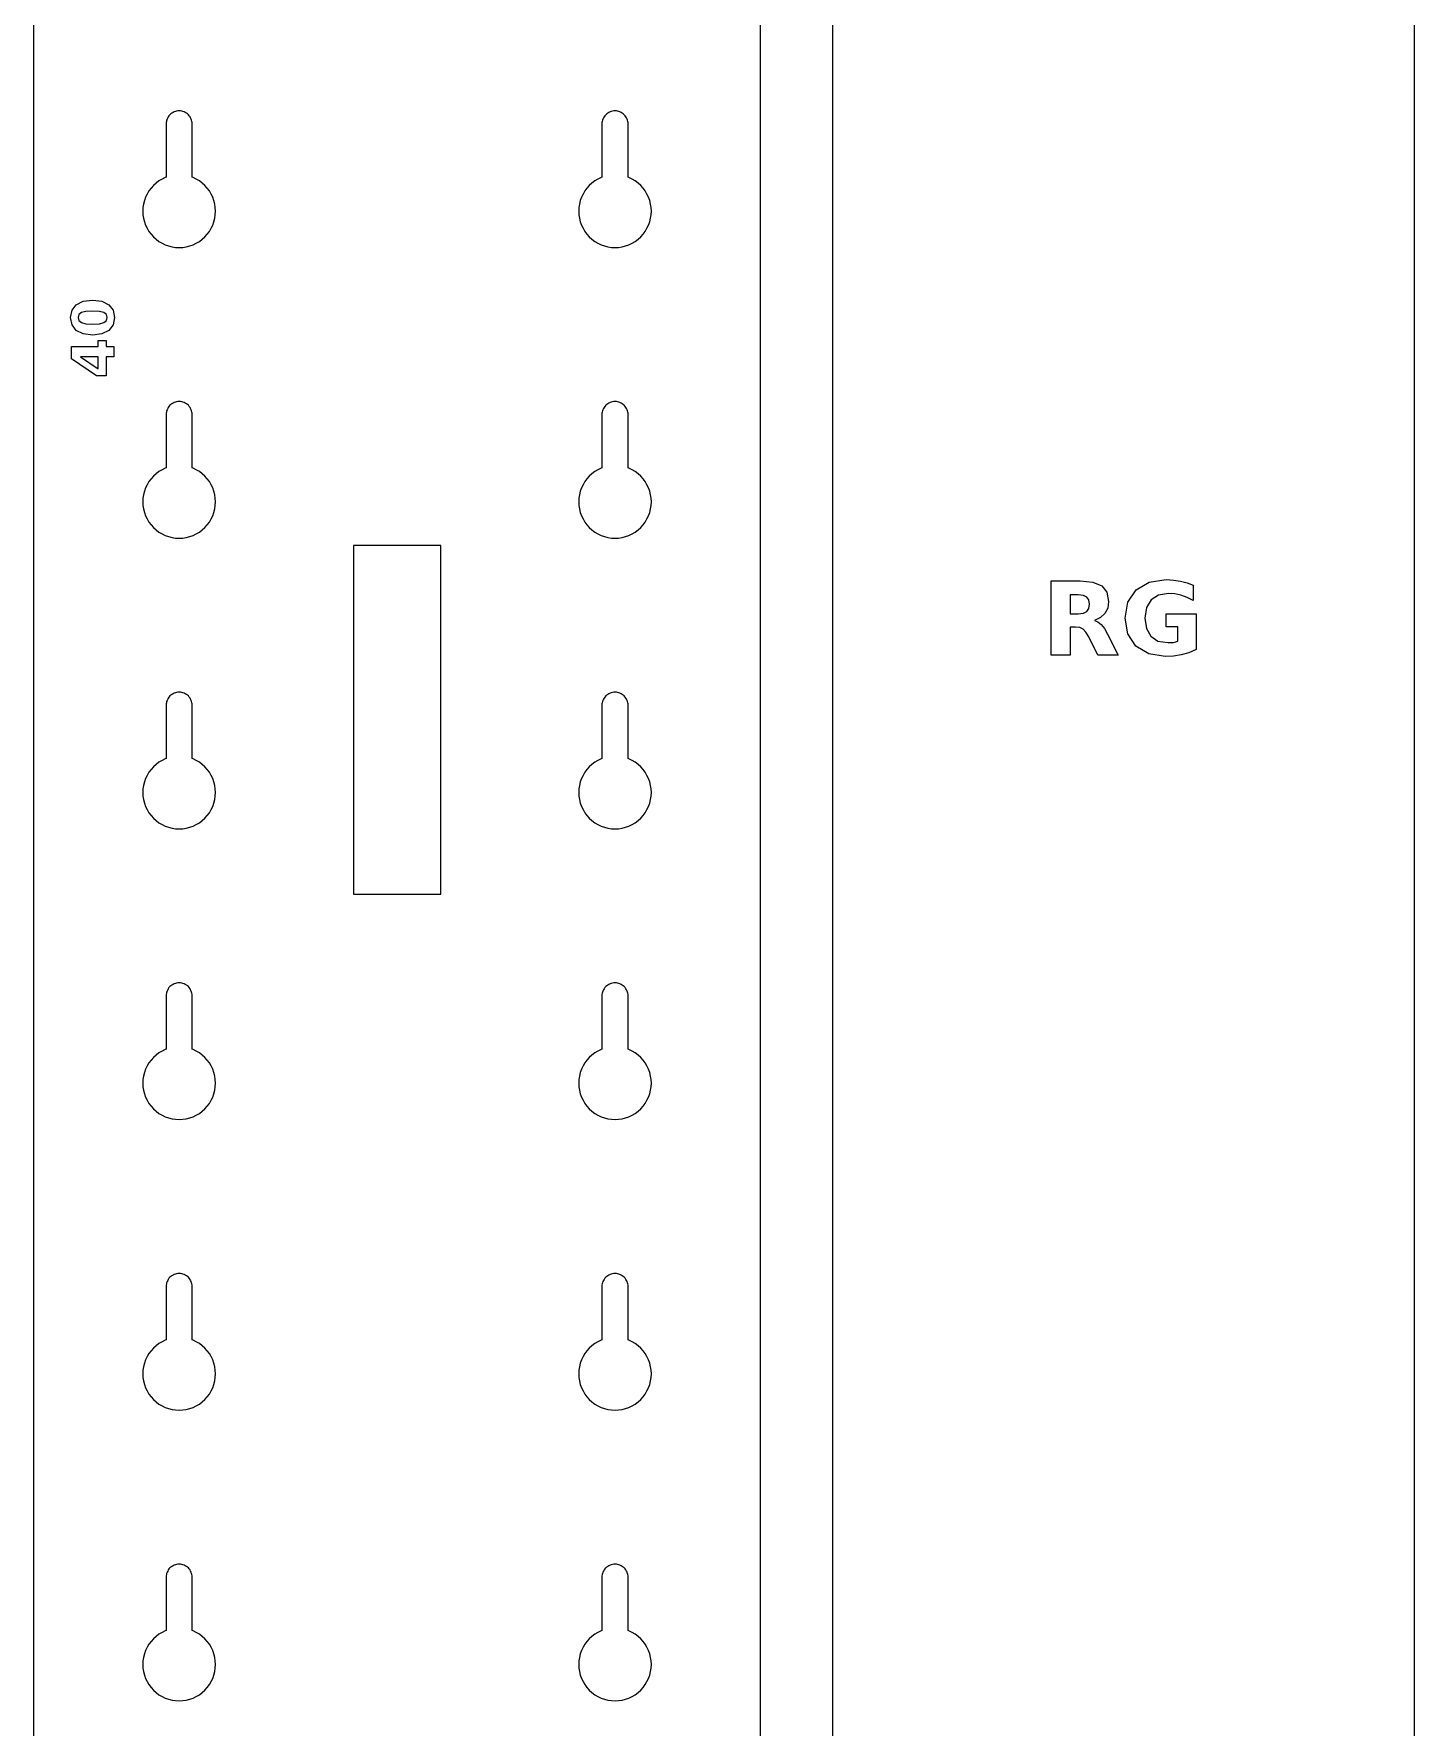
# Model space of a CAD drawing. Header units: millimetres. Extents: x 12 to 1278, y 12 to 884.
# Drawn here: x 1183.5 to 1278.5, y 334.2 to 450.7 of the extents above; entities that cross this region are included whole.
import ezdxf

# ---------------------------------------------------------------- set-up
doc = ezdxf.new("R2010")
doc.units = ezdxf.units.MM
doc.layers.add('CUT', color=1, linetype='Continuous')
doc.layers.add('ENGRAVE', color=5, linetype='Continuous')

msp = doc.modelspace()

# ---------------------------------------------------------------- linework, layer by layer
at = {"layer": 'CUT', "color": 1}
for points in [[(1243.5, 12.5), (1243.5, 40.5), (1238.5, 40.5), (1238.5, 780.5), (1243.5, 780.5), (1243.5, 808.5), (1273.5, 808.5), (1273.5, 780.5), (1278.5, 780.5), (1278.5, 40.5), (1273.5, 40.5), (1273.5, 12.5)], [(1188.5, 12.5), (1188.5, 18.5), (1183.5, 18.5), (1183.5, 758.5), (1188.5, 758.5), (1188.5, 764.5), (1228.5, 764.5), (1228.5, 758.5), (1233.5, 758.5), (1233.5, 18.5), (1228.5, 18.5), (1228.5, 12.5)], [(1195.43, 440.09), (1195.27, 440.27), (1195.09, 440.43), (1194.89, 440.58), (1194.68, 440.7), (1194.46, 440.81), (1194.4, 440.83), (1194.4, 444.5), (1194.4, 444.59), (1194.38, 444.68), (1194.36, 444.76), (1194.33, 444.84), (1194.29, 444.92), (1194.25, 445), (1194.2, 445.07), (1194.14, 445.14), (1194.07, 445.2), (1194, 445.25), (1193.92, 445.29), (1193.84, 445.33), (1193.76, 445.36), (1193.68, 445.38), (1193.59, 445.4), (1193.5, 445.4), (1193.41, 445.4), (1193.32, 445.38), (1193.24, 445.36), (1193.16, 445.33), (1193.08, 445.29), (1193, 445.25), (1192.93, 445.2), (1192.86, 445.14), (1192.8, 445.07), (1192.75, 445), (1192.71, 444.92), (1192.67, 444.84), (1192.64, 444.76), (1192.62, 444.68), (1192.6, 444.59), (1192.6, 444.5), (1192.6, 440.83), (1192.54, 440.81), (1192.32, 440.7), (1192.11, 440.58), (1191.91, 440.43), (1191.73, 440.27), (1191.57, 440.09), (1191.42, 439.89), (1191.3, 439.68), (1191.19, 439.46), (1191.11, 439.23), (1191.05, 438.99), (1191.01, 438.75), (1191, 438.5), (1191.01, 438.25), (1191.05, 438.01), (1191.11, 437.77), (1191.19, 437.54), (1191.3, 437.32), (1191.42, 437.11), (1191.57, 436.91), (1191.73, 436.73), (1191.91, 436.57), (1192.11, 436.42), (1192.32, 436.3), (1192.54, 436.19), (1192.77, 436.11), (1193.01, 436.05), (1193.25, 436.01), (1193.5, 436), (1193.75, 436.01), (1193.99, 436.05), (1194.23, 436.11), (1194.46, 436.19), (1194.68, 436.3), (1194.89, 436.42), (1195.09, 436.57), (1195.27, 436.73), (1195.43, 436.91), (1195.58, 437.11), (1195.7, 437.32), (1195.81, 437.54), (1195.89, 437.77), (1195.95, 438.01), (1195.99, 438.25), (1196, 438.5), (1195.99, 438.75), (1195.95, 438.99), (1195.89, 439.23), (1195.81, 439.46), (1195.7, 439.68), (1195.58, 439.89)], [(1225.58, 439.89), (1225.43, 440.09), (1225.27, 440.27), (1225.09, 440.43), (1224.89, 440.58), (1224.68, 440.7), (1224.46, 440.81), (1224.4, 440.83), (1224.4, 444.5), (1224.4, 444.59), (1224.38, 444.68), (1224.36, 444.76), (1224.33, 444.84), (1224.29, 444.92), (1224.25, 445), (1224.2, 445.07), (1224.14, 445.14), (1224.07, 445.2), (1224, 445.25), (1223.92, 445.29), (1223.84, 445.33), (1223.76, 445.36), (1223.68, 445.38), (1223.59, 445.4), (1223.5, 445.4), (1223.41, 445.4), (1223.32, 445.38), (1223.24, 445.36), (1223.16, 445.33), (1223.08, 445.29), (1223, 445.25), (1222.93, 445.2), (1222.86, 445.14), (1222.8, 445.07), (1222.75, 445), (1222.71, 444.92), (1222.67, 444.84), (1222.64, 444.76), (1222.62, 444.68), (1222.6, 444.59), (1222.6, 444.5), (1222.6, 440.83), (1222.54, 440.81), (1222.32, 440.7), (1222.11, 440.58), (1221.91, 440.43), (1221.73, 440.27), (1221.57, 440.09), (1221.42, 439.89), (1221.3, 439.68), (1221.19, 439.46), (1221.11, 439.23), (1221.05, 438.99), (1221.01, 438.75), (1221, 438.5), (1221.01, 438.25), (1221.05, 438.01), (1221.11, 437.77), (1221.19, 437.54), (1221.3, 437.32), (1221.42, 437.11), (1221.57, 436.91), (1221.73, 436.73), (1221.91, 436.57), (1222.11, 436.42), (1222.32, 436.3), (1222.54, 436.19), (1222.77, 436.11), (1223.01, 436.05), (1223.25, 436.01), (1223.5, 436), (1223.75, 436.01), (1223.99, 436.05), (1224.23, 436.11), (1224.46, 436.19), (1224.68, 436.3), (1224.89, 436.42), (1225.09, 436.57), (1225.27, 436.73), (1225.43, 436.91), (1225.58, 437.11), (1225.7, 437.32), (1225.81, 437.54), (1225.89, 437.77), (1225.95, 438.01), (1225.99, 438.25), (1226, 438.5), (1225.99, 438.75), (1225.95, 438.99), (1225.89, 439.23), (1225.81, 439.46), (1225.7, 439.68)], [(1195.43, 420.09), (1195.27, 420.27), (1195.09, 420.43), (1194.89, 420.58), (1194.68, 420.7), (1194.46, 420.81), (1194.4, 420.83), (1194.4, 424.5), (1194.4, 424.59), (1194.38, 424.68), (1194.36, 424.76), (1194.33, 424.84), (1194.29, 424.92), (1194.25, 425), (1194.2, 425.07), (1194.14, 425.14), (1194.07, 425.2), (1194, 425.25), (1193.92, 425.29), (1193.84, 425.33), (1193.76, 425.36), (1193.68, 425.38), (1193.59, 425.4), (1193.5, 425.4), (1193.41, 425.4), (1193.32, 425.38), (1193.24, 425.36), (1193.16, 425.33), (1193.08, 425.29), (1193, 425.25), (1192.93, 425.2), (1192.86, 425.14), (1192.8, 425.07), (1192.75, 425), (1192.71, 424.92), (1192.67, 424.84), (1192.64, 424.76), (1192.62, 424.68), (1192.6, 424.59), (1192.6, 424.5), (1192.6, 420.83), (1192.54, 420.81), (1192.32, 420.7), (1192.11, 420.58), (1191.91, 420.43), (1191.73, 420.27), (1191.57, 420.09), (1191.42, 419.89), (1191.3, 419.68), (1191.19, 419.46), (1191.11, 419.23), (1191.05, 418.99), (1191.01, 418.75), (1191, 418.5), (1191.01, 418.25), (1191.05, 418.01), (1191.11, 417.77), (1191.19, 417.54), (1191.3, 417.32), (1191.42, 417.11), (1191.57, 416.91), (1191.73, 416.73), (1191.91, 416.57), (1192.11, 416.42), (1192.32, 416.3), (1192.54, 416.19), (1192.77, 416.11), (1193.01, 416.05), (1193.25, 416.01), (1193.5, 416), (1193.75, 416.01), (1193.99, 416.05), (1194.23, 416.11), (1194.46, 416.19), (1194.68, 416.3), (1194.89, 416.42), (1195.09, 416.57), (1195.27, 416.73), (1195.43, 416.91), (1195.58, 417.11), (1195.7, 417.32), (1195.81, 417.54), (1195.89, 417.77), (1195.95, 418.01), (1195.99, 418.25), (1196, 418.5), (1195.99, 418.75), (1195.95, 418.99), (1195.89, 419.23), (1195.81, 419.46), (1195.7, 419.68), (1195.58, 419.89)], [(1225.58, 419.89), (1225.43, 420.09), (1225.27, 420.27), (1225.09, 420.43), (1224.89, 420.58), (1224.68, 420.7), (1224.46, 420.81), (1224.4, 420.83), (1224.4, 424.5), (1224.4, 424.59), (1224.38, 424.68), (1224.36, 424.76), (1224.33, 424.84), (1224.29, 424.92), (1224.25, 425), (1224.2, 425.07), (1224.14, 425.14), (1224.07, 425.2), (1224, 425.25), (1223.92, 425.29), (1223.84, 425.33), (1223.76, 425.36), (1223.68, 425.38), (1223.59, 425.4), (1223.5, 425.4), (1223.41, 425.4), (1223.32, 425.38), (1223.24, 425.36), (1223.16, 425.33), (1223.08, 425.29), (1223, 425.25), (1222.93, 425.2), (1222.86, 425.14), (1222.8, 425.07), (1222.75, 425), (1222.71, 424.92), (1222.67, 424.84), (1222.64, 424.76), (1222.62, 424.68), (1222.6, 424.59), (1222.6, 424.5), (1222.6, 420.83), (1222.54, 420.81), (1222.32, 420.7), (1222.11, 420.58), (1221.91, 420.43), (1221.73, 420.27), (1221.57, 420.09), (1221.42, 419.89), (1221.3, 419.68), (1221.19, 419.46), (1221.11, 419.23), (1221.05, 418.99), (1221.01, 418.75), (1221, 418.5), (1221.01, 418.25), (1221.05, 418.01), (1221.11, 417.77), (1221.19, 417.54), (1221.3, 417.32), (1221.42, 417.11), (1221.57, 416.91), (1221.73, 416.73), (1221.91, 416.57), (1222.11, 416.42), (1222.32, 416.3), (1222.54, 416.19), (1222.77, 416.11), (1223.01, 416.05), (1223.25, 416.01), (1223.5, 416), (1223.75, 416.01), (1223.99, 416.05), (1224.23, 416.11), (1224.46, 416.19), (1224.68, 416.3), (1224.89, 416.42), (1225.09, 416.57), (1225.27, 416.73), (1225.43, 416.91), (1225.58, 417.11), (1225.7, 417.32), (1225.81, 417.54), (1225.89, 417.77), (1225.95, 418.01), (1225.99, 418.25), (1226, 418.5), (1225.99, 418.75), (1225.95, 418.99), (1225.89, 419.23), (1225.81, 419.46), (1225.7, 419.68)], [(1205.5, 391.5), (1211.5, 391.5), (1211.5, 415.5), (1205.5, 415.5)], [(1195.58, 399.89), (1195.43, 400.09), (1195.27, 400.27), (1195.09, 400.43), (1194.89, 400.58), (1194.68, 400.7), (1194.46, 400.81), (1194.4, 400.83), (1194.4, 404.5), (1194.4, 404.59), (1194.38, 404.68), (1194.36, 404.76), (1194.33, 404.84), (1194.29, 404.92), (1194.25, 405), (1194.2, 405.07), (1194.14, 405.14), (1194.07, 405.2), (1194, 405.25), (1193.92, 405.29), (1193.84, 405.33), (1193.76, 405.36), (1193.68, 405.38), (1193.59, 405.4), (1193.5, 405.4), (1193.41, 405.4), (1193.32, 405.38), (1193.24, 405.36), (1193.16, 405.33), (1193.08, 405.29), (1193, 405.25), (1192.93, 405.2), (1192.86, 405.14), (1192.8, 405.07), (1192.75, 405), (1192.71, 404.92), (1192.67, 404.84), (1192.64, 404.76), (1192.62, 404.68), (1192.6, 404.59), (1192.6, 404.5), (1192.6, 400.83), (1192.54, 400.81), (1192.32, 400.7), (1192.11, 400.58), (1191.91, 400.43), (1191.73, 400.27), (1191.57, 400.09), (1191.42, 399.89), (1191.3, 399.68), (1191.19, 399.46), (1191.11, 399.23), (1191.05, 398.99), (1191.01, 398.75), (1191, 398.5), (1191.01, 398.25), (1191.05, 398.01), (1191.11, 397.77), (1191.19, 397.54), (1191.3, 397.32), (1191.42, 397.11), (1191.57, 396.91), (1191.73, 396.73), (1191.91, 396.57), (1192.11, 396.42), (1192.32, 396.3), (1192.54, 396.19), (1192.77, 396.11), (1193.01, 396.05), (1193.25, 396.01), (1193.5, 396), (1193.75, 396.01), (1193.99, 396.05), (1194.23, 396.11), (1194.46, 396.19), (1194.68, 396.3), (1194.89, 396.42), (1195.09, 396.57), (1195.27, 396.73), (1195.43, 396.91), (1195.58, 397.11), (1195.7, 397.32), (1195.81, 397.54), (1195.89, 397.77), (1195.95, 398.01), (1195.99, 398.25), (1196, 398.5), (1195.99, 398.75), (1195.95, 398.99), (1195.89, 399.23), (1195.81, 399.46), (1195.7, 399.68)], [(1225.43, 400.09), (1225.27, 400.27), (1225.09, 400.43), (1224.89, 400.58), (1224.68, 400.7), (1224.46, 400.81), (1224.4, 400.83), (1224.4, 404.5), (1224.4, 404.59), (1224.38, 404.68), (1224.36, 404.76), (1224.33, 404.84), (1224.29, 404.92), (1224.25, 405), (1224.2, 405.07), (1224.14, 405.14), (1224.07, 405.2), (1224, 405.25), (1223.92, 405.29), (1223.84, 405.33), (1223.76, 405.36), (1223.68, 405.38), (1223.59, 405.4), (1223.5, 405.4), (1223.41, 405.4), (1223.32, 405.38), (1223.24, 405.36), (1223.16, 405.33), (1223.08, 405.29), (1223, 405.25), (1222.93, 405.2), (1222.86, 405.14), (1222.8, 405.07), (1222.75, 405), (1222.71, 404.92), (1222.67, 404.84), (1222.64, 404.76), (1222.62, 404.68), (1222.6, 404.59), (1222.6, 404.5), (1222.6, 400.83), (1222.54, 400.81), (1222.32, 400.7), (1222.11, 400.58), (1221.91, 400.43), (1221.73, 400.27), (1221.57, 400.09), (1221.42, 399.89), (1221.3, 399.68), (1221.19, 399.46), (1221.11, 399.23), (1221.05, 398.99), (1221.01, 398.75), (1221, 398.5), (1221.01, 398.25), (1221.05, 398.01), (1221.11, 397.77), (1221.19, 397.54), (1221.3, 397.32), (1221.42, 397.11), (1221.57, 396.91), (1221.73, 396.73), (1221.91, 396.57), (1222.11, 396.42), (1222.32, 396.3), (1222.54, 396.19), (1222.77, 396.11), (1223.01, 396.05), (1223.25, 396.01), (1223.5, 396), (1223.75, 396.01), (1223.99, 396.05), (1224.23, 396.11), (1224.46, 396.19), (1224.68, 396.3), (1224.89, 396.42), (1225.09, 396.57), (1225.27, 396.73), (1225.43, 396.91), (1225.58, 397.11), (1225.7, 397.32), (1225.81, 397.54), (1225.89, 397.77), (1225.95, 398.01), (1225.99, 398.25), (1226, 398.5), (1225.99, 398.75), (1225.95, 398.99), (1225.89, 399.23), (1225.81, 399.46), (1225.7, 399.68), (1225.58, 399.89)], [(1195.58, 379.89), (1195.43, 380.09), (1195.27, 380.27), (1195.09, 380.43), (1194.89, 380.58), (1194.68, 380.7), (1194.46, 380.81), (1194.4, 380.83), (1194.4, 384.5), (1194.4, 384.59), (1194.38, 384.68), (1194.36, 384.76), (1194.33, 384.84), (1194.29, 384.92), (1194.25, 385), (1194.2, 385.07), (1194.14, 385.14), (1194.07, 385.2), (1194, 385.25), (1193.92, 385.29), (1193.84, 385.33), (1193.76, 385.36), (1193.68, 385.38), (1193.59, 385.4), (1193.5, 385.4), (1193.41, 385.4), (1193.32, 385.38), (1193.24, 385.36), (1193.16, 385.33), (1193.08, 385.29), (1193, 385.25), (1192.93, 385.2), (1192.86, 385.14), (1192.8, 385.07), (1192.75, 385), (1192.71, 384.92), (1192.67, 384.84), (1192.64, 384.76), (1192.62, 384.68), (1192.6, 384.59), (1192.6, 384.5), (1192.6, 380.83), (1192.54, 380.81), (1192.32, 380.7), (1192.11, 380.58), (1191.91, 380.43), (1191.73, 380.27), (1191.57, 380.09), (1191.42, 379.89), (1191.3, 379.68), (1191.19, 379.46), (1191.11, 379.23), (1191.05, 378.99), (1191.01, 378.75), (1191, 378.5), (1191.01, 378.25), (1191.05, 378.01), (1191.11, 377.77), (1191.19, 377.54), (1191.3, 377.32), (1191.42, 377.11), (1191.57, 376.91), (1191.73, 376.73), (1191.91, 376.57), (1192.11, 376.42), (1192.32, 376.3), (1192.54, 376.19), (1192.77, 376.11), (1193.01, 376.05), (1193.25, 376.01), (1193.5, 376), (1193.75, 376.01), (1193.99, 376.05), (1194.23, 376.11), (1194.46, 376.19), (1194.68, 376.3), (1194.89, 376.42), (1195.09, 376.57), (1195.27, 376.73), (1195.43, 376.91), (1195.58, 377.11), (1195.7, 377.32), (1195.81, 377.54), (1195.89, 377.77), (1195.95, 378.01), (1195.99, 378.25), (1196, 378.5), (1195.99, 378.75), (1195.95, 378.99), (1195.89, 379.23), (1195.81, 379.46), (1195.7, 379.68)], [(1225.43, 380.09), (1225.27, 380.27), (1225.09, 380.43), (1224.89, 380.58), (1224.68, 380.7), (1224.46, 380.81), (1224.4, 380.83), (1224.4, 384.5), (1224.4, 384.59), (1224.38, 384.68), (1224.36, 384.76), (1224.33, 384.84), (1224.29, 384.92), (1224.25, 385), (1224.2, 385.07), (1224.14, 385.14), (1224.07, 385.2), (1224, 385.25), (1223.92, 385.29), (1223.84, 385.33), (1223.76, 385.36), (1223.68, 385.38), (1223.59, 385.4), (1223.5, 385.4), (1223.41, 385.4), (1223.32, 385.38), (1223.24, 385.36), (1223.16, 385.33), (1223.08, 385.29), (1223, 385.25), (1222.93, 385.2), (1222.86, 385.14), (1222.8, 385.07), (1222.75, 385), (1222.71, 384.92), (1222.67, 384.84), (1222.64, 384.76), (1222.62, 384.68), (1222.6, 384.59), (1222.6, 384.5), (1222.6, 380.83), (1222.54, 380.81), (1222.32, 380.7), (1222.11, 380.58), (1221.91, 380.43), (1221.73, 380.27), (1221.57, 380.09), (1221.42, 379.89), (1221.3, 379.68), (1221.19, 379.46), (1221.11, 379.23), (1221.05, 378.99), (1221.01, 378.75), (1221, 378.5), (1221.01, 378.25), (1221.05, 378.01), (1221.11, 377.77), (1221.19, 377.54), (1221.3, 377.32), (1221.42, 377.11), (1221.57, 376.91), (1221.73, 376.73), (1221.91, 376.57), (1222.11, 376.42), (1222.32, 376.3), (1222.54, 376.19), (1222.77, 376.11), (1223.01, 376.05), (1223.25, 376.01), (1223.5, 376), (1223.75, 376.01), (1223.99, 376.05), (1224.23, 376.11), (1224.46, 376.19), (1224.68, 376.3), (1224.89, 376.42), (1225.09, 376.57), (1225.27, 376.73), (1225.43, 376.91), (1225.58, 377.11), (1225.7, 377.32), (1225.81, 377.54), (1225.89, 377.77), (1225.95, 378.01), (1225.99, 378.25), (1226, 378.5), (1225.99, 378.75), (1225.95, 378.99), (1225.89, 379.23), (1225.81, 379.46), (1225.7, 379.68), (1225.58, 379.89)], [(1195.43, 360.09), (1195.27, 360.27), (1195.09, 360.43), (1194.89, 360.58), (1194.68, 360.7), (1194.46, 360.81), (1194.4, 360.83), (1194.4, 364.5), (1194.4, 364.59), (1194.38, 364.68), (1194.36, 364.76), (1194.33, 364.84), (1194.29, 364.92), (1194.25, 365), (1194.2, 365.07), (1194.14, 365.14), (1194.07, 365.2), (1194, 365.25), (1193.92, 365.29), (1193.84, 365.33), (1193.76, 365.36), (1193.68, 365.38), (1193.59, 365.4), (1193.5, 365.4), (1193.41, 365.4), (1193.32, 365.38), (1193.24, 365.36), (1193.16, 365.33), (1193.08, 365.29), (1193, 365.25), (1192.93, 365.2), (1192.86, 365.14), (1192.8, 365.07), (1192.75, 365), (1192.71, 364.92), (1192.67, 364.84), (1192.64, 364.76), (1192.62, 364.68), (1192.6, 364.59), (1192.6, 364.5), (1192.6, 360.83), (1192.54, 360.81), (1192.32, 360.7), (1192.11, 360.58), (1191.91, 360.43), (1191.73, 360.27), (1191.57, 360.09), (1191.42, 359.89), (1191.3, 359.68), (1191.19, 359.46), (1191.11, 359.23), (1191.05, 358.99), (1191.01, 358.75), (1191, 358.5), (1191.01, 358.25), (1191.05, 358.01), (1191.11, 357.77), (1191.19, 357.54), (1191.3, 357.32), (1191.42, 357.11), (1191.57, 356.91), (1191.73, 356.73), (1191.91, 356.57), (1192.11, 356.42), (1192.32, 356.3), (1192.54, 356.19), (1192.77, 356.11), (1193.01, 356.05), (1193.25, 356.01), (1193.5, 356), (1193.75, 356.01), (1193.99, 356.05), (1194.23, 356.11), (1194.46, 356.19), (1194.68, 356.3), (1194.89, 356.42), (1195.09, 356.57), (1195.27, 356.73), (1195.43, 356.91), (1195.58, 357.11), (1195.7, 357.32), (1195.81, 357.54), (1195.89, 357.77), (1195.95, 358.01), (1195.99, 358.25), (1196, 358.5), (1195.99, 358.75), (1195.95, 358.99), (1195.89, 359.23), (1195.81, 359.46), (1195.7, 359.68), (1195.58, 359.89)], [(1225.43, 360.09), (1225.27, 360.27), (1225.09, 360.43), (1224.89, 360.58), (1224.68, 360.7), (1224.46, 360.81), (1224.4, 360.83), (1224.4, 364.5), (1224.4, 364.59), (1224.38, 364.68), (1224.36, 364.76), (1224.33, 364.84), (1224.29, 364.92), (1224.25, 365), (1224.2, 365.07), (1224.14, 365.14), (1224.07, 365.2), (1224, 365.25), (1223.92, 365.29), (1223.84, 365.33), (1223.76, 365.36), (1223.68, 365.38), (1223.59, 365.4), (1223.5, 365.4), (1223.41, 365.4), (1223.32, 365.38), (1223.24, 365.36), (1223.16, 365.33), (1223.08, 365.29), (1223, 365.25), (1222.93, 365.2), (1222.86, 365.14), (1222.8, 365.07), (1222.75, 365), (1222.71, 364.92), (1222.67, 364.84), (1222.64, 364.76), (1222.62, 364.68), (1222.6, 364.59), (1222.6, 364.5), (1222.6, 360.83), (1222.54, 360.81), (1222.32, 360.7), (1222.11, 360.58), (1221.91, 360.43), (1221.73, 360.27), (1221.57, 360.09), (1221.42, 359.89), (1221.3, 359.68), (1221.19, 359.46), (1221.11, 359.23), (1221.05, 358.99), (1221.01, 358.75), (1221, 358.5), (1221.01, 358.25), (1221.05, 358.01), (1221.11, 357.77), (1221.19, 357.54), (1221.3, 357.32), (1221.42, 357.11), (1221.57, 356.91), (1221.73, 356.73), (1221.91, 356.57), (1222.11, 356.42), (1222.32, 356.3), (1222.54, 356.19), (1222.77, 356.11), (1223.01, 356.05), (1223.25, 356.01), (1223.5, 356), (1223.75, 356.01), (1223.99, 356.05), (1224.23, 356.11), (1224.46, 356.19), (1224.68, 356.3), (1224.89, 356.42), (1225.09, 356.57), (1225.27, 356.73), (1225.43, 356.91), (1225.58, 357.11), (1225.7, 357.32), (1225.81, 357.54), (1225.89, 357.77), (1225.95, 358.01), (1225.99, 358.25), (1226, 358.5), (1225.99, 358.75), (1225.95, 358.99), (1225.89, 359.23), (1225.81, 359.46), (1225.7, 359.68), (1225.58, 359.89)], [(1195.43, 340.09), (1195.27, 340.27), (1195.09, 340.43), (1194.89, 340.58), (1194.68, 340.7), (1194.46, 340.81), (1194.4, 340.83), (1194.4, 344.5), (1194.4, 344.59), (1194.38, 344.68), (1194.36, 344.76), (1194.33, 344.84), (1194.29, 344.92), (1194.25, 345), (1194.2, 345.07), (1194.14, 345.14), (1194.07, 345.2), (1194, 345.25), (1193.92, 345.29), (1193.84, 345.33), (1193.76, 345.36), (1193.68, 345.38), (1193.59, 345.4), (1193.5, 345.4), (1193.41, 345.4), (1193.32, 345.38), (1193.24, 345.36), (1193.16, 345.33), (1193.08, 345.29), (1193, 345.25), (1192.93, 345.2), (1192.86, 345.14), (1192.8, 345.07), (1192.75, 345), (1192.71, 344.92), (1192.67, 344.84), (1192.64, 344.76), (1192.62, 344.68), (1192.6, 344.59), (1192.6, 344.5), (1192.6, 340.83), (1192.54, 340.81), (1192.32, 340.7), (1192.11, 340.58), (1191.91, 340.43), (1191.73, 340.27), (1191.57, 340.09), (1191.42, 339.89), (1191.3, 339.68), (1191.19, 339.46), (1191.11, 339.23), (1191.05, 338.99), (1191.01, 338.75), (1191, 338.5), (1191.01, 338.25), (1191.05, 338.01), (1191.11, 337.77), (1191.19, 337.54), (1191.3, 337.32), (1191.42, 337.11), (1191.57, 336.91), (1191.73, 336.73), (1191.91, 336.57), (1192.11, 336.42), (1192.32, 336.3), (1192.54, 336.19), (1192.77, 336.11), (1193.01, 336.05), (1193.25, 336.01), (1193.5, 336), (1193.75, 336.01), (1193.99, 336.05), (1194.23, 336.11), (1194.46, 336.19), (1194.68, 336.3), (1194.89, 336.42), (1195.09, 336.57), (1195.27, 336.73), (1195.43, 336.91), (1195.58, 337.11), (1195.7, 337.32), (1195.81, 337.54), (1195.89, 337.77), (1195.95, 338.01), (1195.99, 338.25), (1196, 338.5), (1195.99, 338.75), (1195.95, 338.99), (1195.89, 339.23), (1195.81, 339.46), (1195.7, 339.68), (1195.58, 339.89)], [(1225.58, 339.89), (1225.43, 340.09), (1225.27, 340.27), (1225.09, 340.43), (1224.89, 340.58), (1224.68, 340.7), (1224.46, 340.81), (1224.4, 340.83), (1224.4, 344.5), (1224.4, 344.59), (1224.38, 344.68), (1224.36, 344.76), (1224.33, 344.84), (1224.29, 344.92), (1224.25, 345), (1224.2, 345.07), (1224.14, 345.14), (1224.07, 345.2), (1224, 345.25), (1223.92, 345.29), (1223.84, 345.33), (1223.76, 345.36), (1223.68, 345.38), (1223.59, 345.4), (1223.5, 345.4), (1223.41, 345.4), (1223.32, 345.38), (1223.24, 345.36), (1223.16, 345.33), (1223.08, 345.29), (1223, 345.25), (1222.93, 345.2), (1222.86, 345.14), (1222.8, 345.07), (1222.75, 345), (1222.71, 344.92), (1222.67, 344.84), (1222.64, 344.76), (1222.62, 344.68), (1222.6, 344.59), (1222.6, 344.5), (1222.6, 340.83), (1222.54, 340.81), (1222.32, 340.7), (1222.11, 340.58), (1221.91, 340.43), (1221.73, 340.27), (1221.57, 340.09), (1221.42, 339.89), (1221.3, 339.68), (1221.19, 339.46), (1221.11, 339.23), (1221.05, 338.99), (1221.01, 338.75), (1221, 338.5), (1221.01, 338.25), (1221.05, 338.01), (1221.11, 337.77), (1221.19, 337.54), (1221.3, 337.32), (1221.42, 337.11), (1221.57, 336.91), (1221.73, 336.73), (1221.91, 336.57), (1222.11, 336.42), (1222.32, 336.3), (1222.54, 336.19), (1222.77, 336.11), (1223.01, 336.05), (1223.25, 336.01), (1223.5, 336), (1223.75, 336.01), (1223.99, 336.05), (1224.23, 336.11), (1224.46, 336.19), (1224.68, 336.3), (1224.89, 336.42), (1225.09, 336.57), (1225.27, 336.73), (1225.43, 336.91), (1225.58, 337.11), (1225.7, 337.32), (1225.81, 337.54), (1225.89, 337.77), (1225.95, 338.01), (1225.99, 338.25), (1226, 338.5), (1225.99, 338.75), (1225.95, 338.99), (1225.89, 339.23), (1225.81, 339.46), (1225.7, 339.68)]]:
    msp.add_lwpolyline(points, close=True, dxfattribs=at)
at = {"layer": 'ENGRAVE', "color": 5}
for points in [[(1187.55, 432.38), (1188.19, 432.3), (1188.66, 432.06), (1188.96, 431.68), (1189.06, 431.18), (1188.96, 430.67), (1188.66, 430.29), (1188.19, 430.05), (1187.55, 429.97), (1186.9, 430.05), (1186.42, 430.29), (1186.13, 430.67), (1186.03, 431.18), (1186.13, 431.68), (1186.42, 432.06), (1186.9, 432.3)], [(1187.54, 431.62), (1187.07, 431.6), (1186.77, 431.52), (1186.6, 431.38), (1186.55, 431.18), (1186.6, 430.97), (1186.77, 430.83), (1187.07, 430.75), (1187.54, 430.73), (1188.01, 430.75), (1188.32, 430.83), (1188.49, 430.97), (1188.55, 431.18), (1188.49, 431.38), (1188.32, 431.52), (1188.01, 431.6)], [(1186.08, 428.35), (1186.08, 429.18), (1187.92, 429.18), (1187.92, 429.6), (1188.47, 429.6), (1188.47, 429.18), (1189, 429.18), (1189, 428.47), (1188.47, 428.47), (1188.47, 427.18), (1187.82, 427.18)], [(1186.7, 428.47), (1187.92, 427.65), (1187.92, 428.47)], [(1254.83, 409.88), (1254.83, 407.95), (1253.51, 407.95), (1253.51, 413.06), (1255.52, 413.06), (1256.39, 412.97), (1257, 412.72), (1257.35, 412.28), (1257.47, 411.65), (1257.41, 411.19), (1257.22, 410.82), (1256.92, 410.53), (1256.49, 410.34), (1256.74, 410.24), (1256.97, 410.06), (1257.19, 409.79), (1257.4, 409.4), (1258.12, 407.95), (1256.72, 407.95), (1256.1, 409.22), (1255.91, 409.54), (1255.71, 409.74), (1255.49, 409.85), (1255.2, 409.88)], [(1263.49, 408.33), (1262.99, 408.12), (1262.47, 407.97), (1261.93, 407.88), (1261.37, 407.85), (1260.23, 408.03), (1259.35, 408.57), (1258.79, 409.41), (1258.61, 410.5), (1258.8, 411.6), (1259.37, 412.44), (1260.27, 412.97), (1261.44, 413.15), (1261.94, 413.12), (1262.42, 413.05), (1262.87, 412.93), (1263.3, 412.77), (1263.3, 411.71), (1262.87, 411.92), (1262.45, 412.07), (1262.03, 412.16), (1261.6, 412.19), (1260.91, 412.08), (1260.39, 411.75), (1260.07, 411.22), (1259.97, 410.5), (1260.07, 409.78), (1260.38, 409.25), (1260.87, 408.92), (1261.54, 408.81), (1261.74, 408.81), (1261.93, 408.83), (1262.09, 408.86), (1262.24, 408.91), (1262.24, 409.9), (1261.44, 409.9), (1261.44, 410.79), (1263.49, 410.79)], [(1255.38, 410.79), (1255.74, 410.83), (1255.97, 410.95), (1256.11, 411.15), (1256.15, 411.45), (1256.11, 411.75), (1255.97, 411.95), (1255.74, 412.06), (1255.38, 412.1), (1254.83, 412.1), (1254.83, 410.79)]]:
    msp.add_lwpolyline(points, close=True, dxfattribs=at)

doc.saveas('drawing.dxf')
